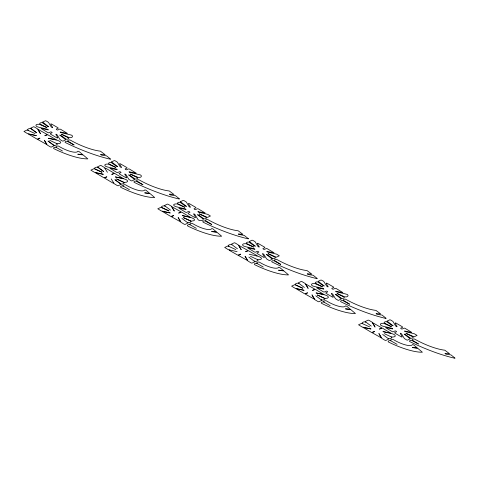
<?xml version="1.0" encoding="UTF-8"?>
<svg xmlns="http://www.w3.org/2000/svg" width="479" height="479" viewBox="0 0 479 479"><rect width="100%" height="100%" fill="white"/><g stroke="black" fill="none" stroke-linecap="round" stroke-linejoin="round"><path stroke-width="0.72" d="M74.023 144.88L68.114 141.251C66.617 140.527 69.587 139.383 70.329 140.137A33.285 9.4 26.5 0 0 100.416 151.166L105.129 154.711L100.59 154.322L100.728 154.663L101.752 155.19L106.536 155.843L110.625 159.112L110.296 159.202A76.053 21.471 26.5 0 1 65.557 142.658C63.761 142.018 66.743 140.676 67.557 141.515L73.934 144.933M142.904 184.69L137 181.056C135.503 180.332 138.467 179.194 139.215 179.948A33.285 9.4 26.5 0 0 169.297 190.977L174.015 194.516L169.47 194.127L169.614 194.468L170.638 194.995L175.422 195.654L179.511 198.917L179.182 199.007A76.053 21.471 26.5 0 1 134.437 182.469C132.647 181.816 135.623 180.487 136.443 181.325L142.82 184.738M280.64 264.33L274.766 260.666C273.269 259.947 276.239 258.804 276.982 259.558A33.285 9.4 26.5 0 0 307.063 270.587L311.781 274.132L307.243 273.737L307.38 274.078L308.404 274.611L313.188 275.263L317.278 278.533L316.948 278.622A76.053 21.471 26.5 0 1 272.204 262.079C270.39 261.426 273.395 260.103 274.21 260.935L280.586 264.354M349.52 304.135L343.647 300.477C342.15 299.752 345.12 298.609 345.868 299.363A33.285 9.4 26.5 0 0 375.949 310.392L380.661 313.937L376.123 313.547L376.266 313.889L377.29 314.416L382.074 315.068L386.164 318.337L385.829 318.427A76.053 21.471 26.5 0 1 341.09 301.884C339.282 301.237 342.281 299.902 343.096 300.74L349.472 304.159M418.406 343.94L412.533 340.282C411.072 339.569 413.994 338.414 414.748 339.174A33.285 9.4 26.5 0 0 444.835 350.203L449.547 353.741L445.009 353.352L445.147 353.694L446.171 354.221L450.955 354.879L455.044 358.142L454.715 358.232A76.053 21.471 26.5 0 1 409.976 341.695C408.174 341.042 411.162 339.713 411.976 340.551L418.353 343.964M39.781 138.138L37.087 139.167L28.411 134.048L36.332 135.641M44.87 135.671L47.134 134.449L38.021 129.342L40.481 133.635M39.919 138.215L37.649 139.437L46.768 144.544L44.302 140.251M45.002 135.749L47.75 134.737L56.372 139.856L48.451 138.245M106.697 176.805L103.949 177.817L95.327 172.697L103.248 174.314M111.787 174.344L114.05 173.117L105.829 168.249L104.925 168.153M106.829 176.883L104.566 178.104L112.793 182.972L113.703 183.092M111.918 174.422L114.667 173.404L123.289 178.523L115.367 176.913M173.614 215.472L170.865 216.49L162.243 211.353L170.165 212.981M178.703 213.011L180.978 211.814L171.853 206.683L174.314 210.976M173.745 215.55L171.482 216.771L180.595 221.879L178.134 217.586M178.835 213.089L181.583 212.077L190.205 217.191L182.283 215.58M240.53 254.139L237.782 255.157L229.537 250.433L229.16 250.056L229.483 249.984M245.613 251.679L247.882 250.457L238.764 245.35L241.23 249.643M240.662 254.223L238.398 255.445L247.511 260.546L245.05 256.259M245.751 251.756L248.499 250.745L256.744 255.463L257.121 255.846L256.798 255.918M307.44 292.813L304.698 293.825L296.076 288.705L303.997 290.322M312.53 290.352L314.799 289.124L305.68 284.023L308.141 288.316M307.578 292.891L305.315 294.112L314.428 299.219L311.967 294.926M312.667 290.43L315.416 289.412L324.038 294.531L316.116 292.92M374.356 331.48L371.608 332.492L362.992 327.361L370.914 328.989M379.446 329.019L381.721 327.822L372.596 322.69L375.057 326.983M374.494 331.558L372.231 332.779L381.344 337.887L378.883 333.594M379.584 329.097L382.332 328.085L390.954 333.198L383.026 331.588M77.832 154.16L82.735 154.627L79.113 151.598L77.939 151.184A15.011 4.239 26.5 0 1 58.893 146.299C58.049 145.424 54.792 146.664 56.378 147.466M77.933 154.244L83.16 154.951L87.819 158.878A40.248 11.364 26.5 0 1 54.061 148.753C52.151 148.065 55.402 146.616 56.324 147.49L62.504 151.005M144.748 192.833L149.652 193.294L146.029 190.265L144.85 189.852A15.011 4.239 26.5 0 1 125.803 184.966C124.959 184.098 121.702 185.337 123.289 186.133L129.414 189.672M144.85 192.911L150.077 193.618L154.705 197.552A40.248 11.364 26.5 0 1 120.971 187.421C119.091 186.816 122.265 185.265 123.241 186.157M211.664 231.501L216.568 231.968L212.904 228.902L211.748 228.549A15.011 4.239 26.5 0 1 192.72 223.639C191.893 222.765 188.606 223.992 190.205 224.801L196.33 228.345M211.766 231.579L216.993 232.291L221.651 236.219A40.248 11.364 26.5 0 1 187.888 226.094C186.026 225.405 189.229 223.95 190.157 224.831M278.58 270.168L283.484 270.635L279.862 267.599L278.67 267.204A15.011 4.239 26.5 0 1 259.636 262.306C258.816 261.432 255.523 262.684 257.121 263.474M278.682 270.252L283.909 270.958L288.532 274.886A40.248 11.364 26.5 0 1 254.804 264.761C252.9 264.073 256.151 262.624 257.073 263.498L263.246 267.013M345.497 308.835L350.4 309.302L346.778 306.273L345.587 305.871A15.011 4.239 26.5 0 1 326.552 300.974C325.72 300.099 322.445 301.339 324.038 302.141M345.599 308.919L350.826 309.626L355.448 313.559A40.248 11.364 26.5 0 1 321.72 303.429C319.846 302.788 323.044 301.279 323.99 302.165L330.163 305.68M412.413 347.509L417.317 347.976L413.652 344.91L412.491 344.557A15.011 4.239 26.5 0 1 393.469 339.647C392.642 338.773 389.349 339.994 390.954 340.809M412.515 347.586L417.742 348.299L422.364 352.227A40.248 11.364 26.5 0 1 388.637 342.102C386.751 341.407 389.984 339.964 390.906 340.832L397.079 344.353M36.254 135.563L27.537 133.641L23.95 131.45L27.165 129.965L35.069 133.569M48.529 138.323L57.097 140.203C60.785 141.353 63.12 143.556 57.139 143.76L49.72 140.317M103.171 174.236L94.453 172.314L90.866 170.153L94.082 168.632L101.979 172.236L95.082 168.991C92.866 168.225 97.003 166.315 98.093 167.536L103.512 171.452M115.445 176.991L124.013 178.871C128.222 179.847 129.48 182.529 124.055 182.427L116.637 178.984M170.087 212.904L161.369 210.982L157.789 208.766L160.998 207.305L168.895 210.91M182.361 215.658L190.929 217.538C194.791 218.681 196.761 220.939 191.031 221.124L183.553 217.658M237.081 251.649L228.232 249.631L224.699 247.457L227.914 245.972L235.812 249.577M249.2 254.247L257.846 256.205C261.666 257.337 263.701 259.582 257.942 259.792L250.463 256.325M303.914 290.244L295.202 288.322L291.615 286.161L294.83 284.64L302.728 288.244L295.83 284.999C293.561 284.215 297.788 282.353 298.836 283.544M316.194 292.998L324.756 294.878C328.995 295.818 330.199 298.567 324.804 298.435L317.379 294.992M370.83 328.911L362.112 326.989L358.531 324.774L361.747 323.313L369.644 326.918M383.11 331.666L391.672 333.546C395.774 334.57 397.283 337.138 391.72 337.102L384.296 333.659M116.631 179.032L123.534 182.236C125.845 183.08 121.504 184.852 120.522 183.691L115.104 179.769M168.901 210.862L161.998 207.658C159.705 206.826 164.004 205.03 165.01 206.204M183.547 217.7L190.45 220.903C192.744 221.723 188.445 223.513 187.439 222.358M317.373 295.04L324.277 298.243C326.588 299.076 322.265 300.854 321.271 299.698M56.618 143.568C58.929 144.401 54.564 146.185 53.612 145.023L48.187 141.101M28.117 130.294C26.117 129.641 30.051 127.624 31.177 128.863L36.596 132.785M257.361 259.576C259.66 260.39 255.343 262.193 254.355 261.031M228.914 246.326C226.639 245.559 230.854 243.679 231.92 244.871M391.193 336.911C393.481 337.737 389.271 339.491 388.229 338.396M362.747 323.666C360.471 322.87 364.711 321.026 365.752 322.211M371.267 326.133L365.178 321.553L368.165 320.098L369.028 320.349L372.069 322.169L374.919 326.935M382.679 334.444L388.768 339.024L385.775 340.479L384.912 340.228L381.871 338.408L379.021 333.641M304.351 287.46L298.261 282.885L301.249 281.43L302.111 281.682L305.153 283.502L308.003 288.262M315.763 295.777L321.858 300.339L318.858 301.812L317.996 301.56L314.954 299.734L312.104 294.974M237.434 248.793L231.345 244.212L234.333 242.763L235.195 243.009L238.237 244.835L241.087 249.595M248.846 257.109L254.924 261.702L251.942 263.139L251.032 262.863L248.038 261.067L245.188 256.307M170.518 210.125L164.429 205.545L167.422 204.09L168.279 204.341L171.326 206.162L174.17 210.928M181.93 218.436L188.019 223.016L185.026 224.471L184.116 224.19L181.098 222.37L178.278 217.64M103.602 171.452L97.512 166.878L100.506 165.423L101.362 165.674L104.41 167.494L107.398 172.308M115.014 179.769L121.115 184.331L118.109 185.804L117.253 185.553L114.182 183.702L111.218 178.918M36.685 132.785L30.596 128.21L33.59 126.755L34.446 127.001L37.494 128.827L40.344 133.587M48.098 141.101L54.175 145.694L51.199 147.131L50.283 146.855L47.295 145.059L44.445 140.299M42.679 122.115L48.726 126.773L47.553 126.468L42.745 122.995C41.829 121.882 38.206 123.426 40.266 124.193L46.96 127.636L39.212 124.253C35.051 123.833 34.722 126.468 38.679 127.198L47.816 129.336L48.325 129.899L41.092 128.486L47.756 132.557C49.068 133.629 50.325 131.048 51.636 132.12C53.798 133.012 48.744 133.282 50.612 134.204L56.815 137.79C60.109 139.467 53.109 131.905 57.151 134.844L59.941 139.515L62.33 140.964L63.03 141.131L65.767 139.73L59.749 135.084L60.893 135.413L65.707 138.892C66.689 140.054 70.275 138.299 68.186 137.695L61.48 134.264L69.239 137.629C72.754 138.323 74.281 135.15 69.766 134.689L60.635 132.551L60.12 131.988L67.365 133.366L60.689 129.33C59.288 128.24 58.007 130.965 56.624 129.653C54.893 128.755 59.659 128.522 57.881 127.707L51.636 124.097C48.367 122.355 55.402 130.025 51.295 127.043L48.511 122.367L46.331 121.031L45.445 120.75L42.679 122.115M111.565 161.92L117.606 166.578L116.487 166.309L111.625 162.8C110.721 161.686 107.074 163.231 109.146 163.998L115.852 167.428L108.092 164.063C103.835 163.71 103.692 166.255 107.565 167.003L116.696 169.141L117.199 169.716L109.972 168.309L116.642 172.362C117.954 173.434 119.205 170.853 120.522 171.931C122.678 172.835 117.624 173.087 119.499 174.015L125.696 177.595C129.013 179.272 121.983 171.71 126.037 174.649L128.821 179.326L131.21 180.769L131.911 180.936L134.647 179.541L128.629 174.895L129.779 175.224L134.587 178.697C135.509 179.835 139.185 178.2 137.066 177.499L130.366 174.075L138.12 177.44C141.598 178.164 143.173 174.919 138.653 174.494L129.468 172.326L129.007 171.793L136.246 173.176L129.575 169.135C128.162 168.051 126.803 170.829 125.414 169.398C123.899 168.566 128.564 168.363 126.719 167.482L120.516 163.902C117.247 162.165 124.289 169.8 120.181 166.848L117.391 162.177L115.217 160.836L114.301 160.561L111.577 161.884M180.445 201.725L186.493 206.389L185.325 206.084L180.511 202.605C179.607 201.485 175.961 203.042 178.032 203.803L184.732 207.233L176.979 203.868C172.212 203.767 172.937 205.904 176.446 206.814L185.583 208.946L186.097 209.515L178.853 208.114L185.523 212.167C186.822 213.233 188.049 210.7 189.355 211.706C191.612 212.592 186.529 212.904 188.385 213.82L194.582 217.4C197.887 219.089 190.905 211.514 194.917 214.454L197.665 219.077C198.258 221.202 203.719 221.22 203.306 219.089L197.492 214.724L198.659 215.029L203.473 218.508C204.413 219.651 208.048 217.969 205.952 217.304L199.252 213.879L207.485 217.406L210.431 216.011L207.688 214.341L198.402 212.161L197.887 211.598L205.132 212.981L198.462 208.946C197.031 207.892 195.63 210.658 194.252 209.173C192.905 208.275 197.456 208.054 195.6 207.293L189.403 203.707C186.109 201.982 193.139 209.592 189.067 206.659L186.295 202.012L184.098 200.647L183.212 200.36L180.451 201.707M249.331 241.53L255.367 246.206L254.205 245.889L249.391 242.41C248.517 241.29 244.853 242.853 246.919 243.613L253.619 247.038L245.865 243.673C241.434 243.392 241.596 245.853 245.332 246.619L254.463 248.757L254.948 249.337L247.733 247.936L254.409 251.972C255.72 253.05 256.978 250.469 258.289 251.541C260.456 252.445 255.397 252.696 257.265 253.625L263.462 257.211C266.755 258.894 259.786 251.325 263.803 254.259L266.593 258.935L268.976 260.384L269.677 260.552L272.407 259.127L266.402 254.505L267.545 254.834L272.359 258.313C273.258 259.438 276.916 257.84 274.832 257.115L268.132 253.684L276.365 257.211L279.317 255.822L276.575 254.145L267.288 251.966L266.773 251.403L274.018 252.786L267.342 248.751C265.965 247.649 264.725 250.361 263.324 249.104C261.42 248.266 266.3 248.05 264.534 247.128L258.283 243.518C254.99 241.823 262.055 249.433 257.947 246.463L255.157 241.787L252.984 240.452L252.074 240.171L249.337 241.512M318.218 281.341L324.259 285.999L323.091 285.694L318.278 282.221C317.385 281.101 313.733 282.658 315.799 283.418L322.499 286.843L314.745 283.478C310.703 283.017 310.164 285.712 314.212 286.424L323.349 288.562L323.876 289.112L316.619 287.741L323.289 291.783C324.588 292.849 325.816 290.316 327.121 291.322C329.348 292.19 324.283 292.507 326.151 293.435L332.348 297.016C335.641 298.704 328.618 291.118 332.683 294.07L335.474 298.74L337.863 300.189L338.563 300.357L341.299 298.956L335.282 294.31L336.426 294.639L341.24 298.118C342.15 299.249 345.796 297.621 343.718 296.92L337.018 293.489L344.772 296.854C348.287 297.555 349.79 294.405 345.353 293.926L336.168 291.777L335.653 291.214L342.898 292.591L336.228 288.556C334.809 287.472 333.498 290.214 332.109 288.849C330.48 287.957 335.264 287.699 333.366 286.903L327.169 283.323C323.894 281.61 330.923 289.172 326.846 286.292L323.636 281.281L321.038 279.97L318.23 281.305M387.098 321.146L393.145 325.792L392.02 325.534L387.164 322.026C386.242 320.912 382.637 322.469 384.685 323.223L391.379 326.666L383.631 323.289C379.398 322.888 379.176 325.486 383.098 326.229L392.235 328.366L392.732 328.941L385.505 327.57L392.175 331.588C393.469 332.654 394.702 330.121 396.001 331.127C398.253 332.001 393.181 332.318 395.031 333.24L401.234 336.821C404.527 338.509 397.528 330.929 401.57 333.875L404.36 338.551L406.749 339.994L407.449 340.162L410.18 338.767L404.168 334.12L405.312 334.45L410.126 337.923C411.012 339.048 414.712 337.461 412.599 336.725L405.899 333.3L414.131 336.827L417.077 335.408L414.341 333.761L405.054 331.582L404.539 331.019L411.784 332.402L405.108 328.36C403.677 327.283 402.396 330.019 401.043 328.684C399.288 327.804 404.126 327.612 402.252 326.708L396.055 323.127C392.786 321.439 399.851 329.013 395.732 326.103L392.93 321.403L390.75 320.062L389.864 319.78L387.104 321.128M248.397 238.758L248.062 238.811A76.053 21.471 26.5 0 1 203.324 222.274C201.509 221.651 204.473 220.292 205.329 221.13L211.79 224.495L205.88 220.861C204.383 220.136 207.353 218.999 208.096 219.753A33.285 9.4 26.5 0 0 238.183 230.782L242.895 234.321L238.308 233.962L238.596 234.357L244.302 235.458L248.397 238.758"/></g></svg>
